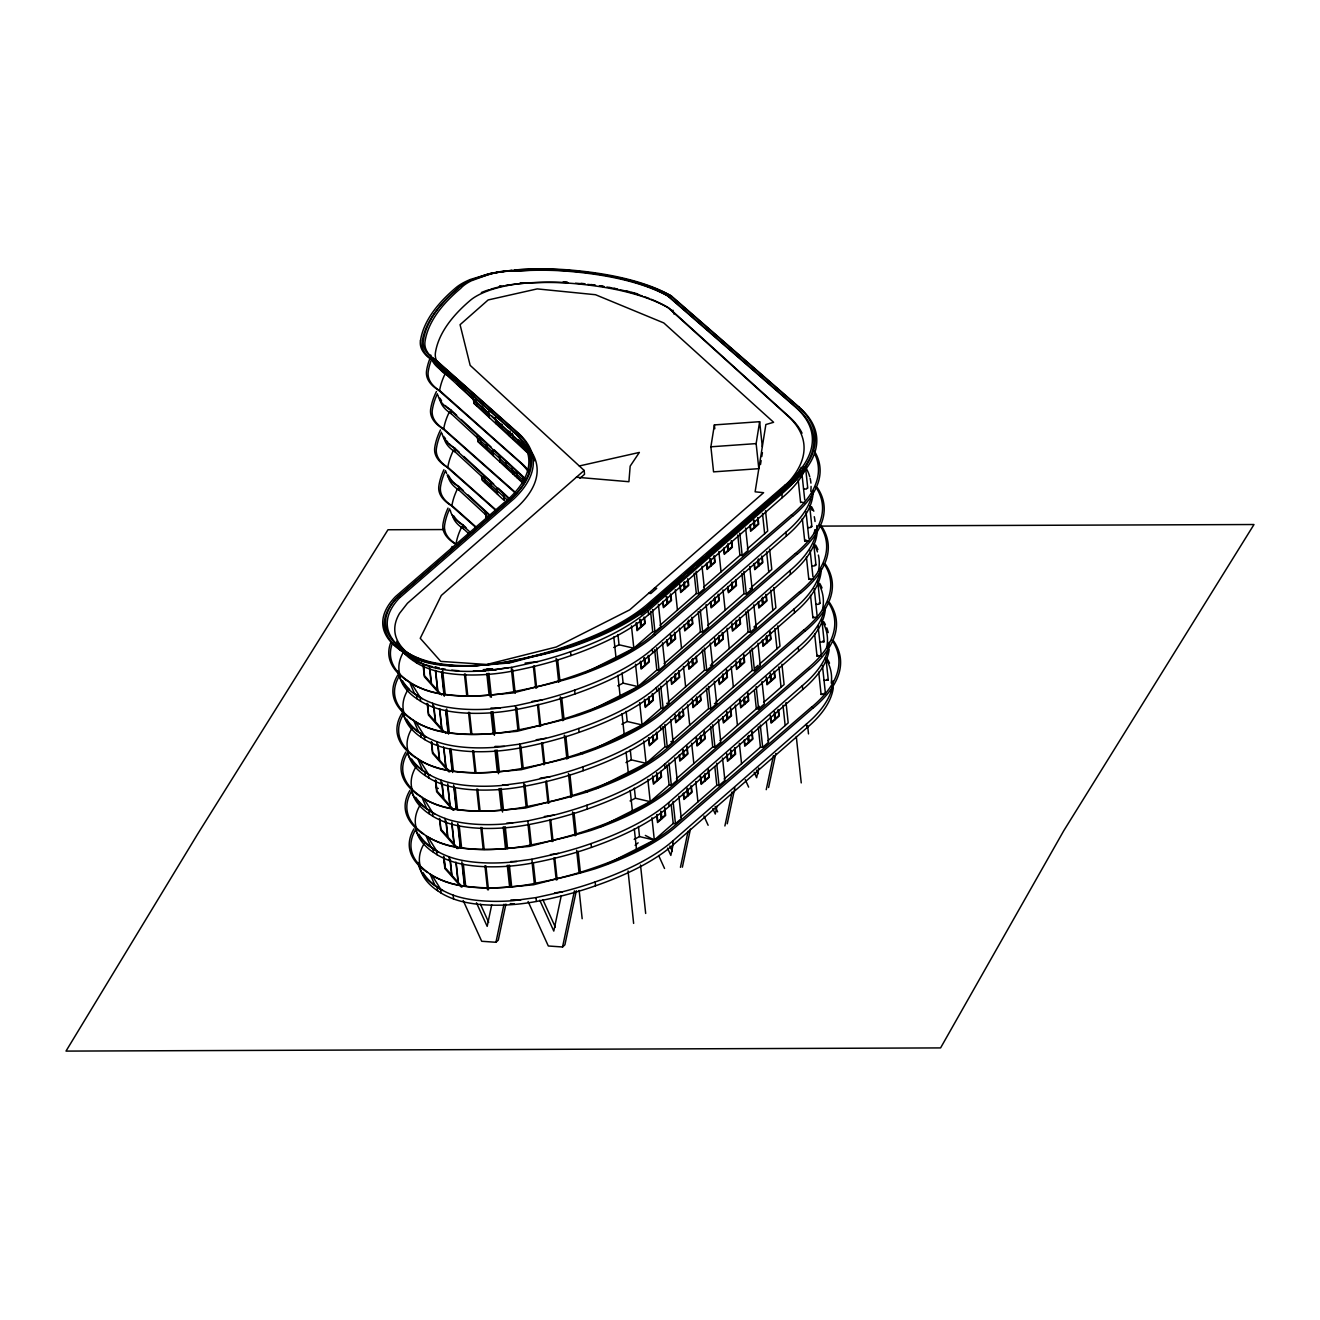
<?xml version="1.0" encoding="UTF-8"?>
<svg xmlns="http://www.w3.org/2000/svg" width="1320" height="1320" viewBox="0 0 1320 1320"><rect width="100%" height="100%" fill="white"/><g stroke="black" fill="none" stroke-linecap="round" stroke-linejoin="round"><path stroke-width="1.5" d="M759.643 421.69L756.145 443.603L758.818 468.666L713.559 471.867L710.886 446.803L714.384 424.908L759.643 421.69L762.316 446.77M760.501 464.541L761.129 460.548M761.772 456.571L762.415 452.595M491.716 904.827L487.179 926.359L476.454 902.764M463.171 900.504L481.701 941.275L495.94 942.282L503.992 904.233M505.906 904.084L498.284 940.137L495.94 942.282M561.231 895.834L553.789 931.062L539.764 900.207M528.099 901.51L548.312 945.995L562.551 946.984L574.414 890.901M576.328 890.752L564.894 944.839L562.551 946.984M673.315 843.661L670.84 855.409L667.54 848.149M680.443 867.339L688.083 831.286M682.374 867.191L690.426 829.125M716.941 806.207L715.291 814.044L712.816 808.599M724.894 825.973L732.105 791.917M727.237 823.812L734.861 787.76M758.703 767.959L756.624 777.744L754.165 772.299M766.243 789.673L773.438 755.617M768.587 787.512L775.797 753.472M800.745 502.178L804.54 502.606M813.169 578.919L808.813 579.332L806.421 556.99M817.261 617.281L812.905 617.711L810.513 595.353M584.149 470.448L441.309 595.452L420.238 638.303L440.748 661.386L486.799 664.471L556.297 646.998L629.722 609.84L763.587 492.69L755.122 491.815L765.864 424.529L773.619 422.301L663.795 322.938L595.518 294.723L537.207 288.899L488.153 299.953L460.069 324.703L470.167 365.359L584.149 470.448L584.545 474.292L579.909 478.351M643.615 609.956L682.028 576.345M686.631 572.303L703.527 557.518M706.612 554.829L777.265 492.987A265.749 96.541 -6.1 0 0 787.809 415.965L667.837 307.428A216.133 78.507 -6.1 0 0 651.172 299.277M677.226 582.813L680.295 580.123M687.984 573.391L691.053 570.718M697.191 565.339L701.811 561.297M706.414 557.271L712.553 551.892M717.172 547.849L723.31 542.487M726.38 539.797L732.534 534.418M737.137 530.376L743.292 524.997M746.361 522.308L754.034 515.592M757.119 512.903L780.153 492.739A265.749 96.541 -6.1 0 0 798.567 472.709M683.711 577.417L645.298 611.011A233.409 84.793 -6.1 0 1 640.794 614.773M688.314 573.375L692.934 569.349M697.537 565.307L778.965 494.059A265.749 96.541 -6.1 0 0 801.223 467.313M473.253 671.154A80.075 29.089 -6.1 0 0 488.515 670.461L511.401 667.392L537.949 661.551A182.127 66.148 -6.1 0 0 570.52 651.733A233.409 84.793 -6.1 0 0 648.186 610.764L781.836 493.812A265.749 96.541 -6.1 0 0 804.111 467.065M398.838 646.206A187.44 68.096 -6.1 0 0 410.767 658.993L416.493 662.855A124.476 45.21 -6.1 0 0 428.951 668.745A80.075 29.089 -6.1 0 0 511.813 671.236A182.127 66.148 -6.1 0 0 570.933 655.578A233.409 84.793 -6.1 0 0 648.598 614.608L782.248 497.64A265.749 96.541 -6.1 0 0 806.652 465.877M658.399 604.411L660.792 626.753L654.951 631.851L652.723 631.686L633.831 648.202L585.717 672.557M660 625.301L696.333 593.521L698.56 593.687L704.402 588.588L702.009 566.247M703.61 587.136L739.942 555.357L742.186 555.522L748.011 550.423L745.618 528.082M747.219 548.971L767.695 531.069L765.517 510.757M405.52 679.668L409.695 682.374L414.447 693.528L420.189 697.389A124.476 45.21 -6.1 0 0 432.646 703.279A80.075 29.089 -6.1 0 0 492.608 708.84L515.493 705.771L542.041 699.913A182.127 66.148 -6.1 0 0 574.629 690.112A233.409 84.793 -6.1 0 0 652.294 649.143L785.944 532.174A265.749 96.541 -6.1 0 0 810.892 498.729M399.861 676.813A187.44 68.096 -6.1 0 0 414.859 697.372L420.601 701.217A124.476 45.21 -6.1 0 0 433.042 707.107A80.075 29.089 -6.1 0 0 515.905 709.599A182.127 66.148 -6.1 0 0 575.025 693.94A233.409 84.793 -6.1 0 0 652.69 652.971L786.357 536.019A265.749 96.541 -6.1 0 0 813.136 491.023M662.491 642.774L664.884 665.115L659.059 670.23L656.815 670.048L637.923 686.582L589.826 710.919M664.108 663.679L700.425 631.884L702.669 632.065L708.493 626.951L706.117 604.61M707.718 625.498L744.034 593.719L746.279 593.901L752.103 588.786L749.727 566.445M751.327 587.334L771.787 569.432L769.626 549.12M406.626 719.103A187.44 68.096 -6.1 0 0 418.555 731.89L424.297 735.751A124.476 45.21 -6.1 0 0 436.738 741.642A80.075 29.089 -6.1 0 0 496.716 747.202L519.601 744.134L546.15 738.276A182.127 66.148 -6.1 0 0 578.721 728.475A233.409 84.793 -6.1 0 0 656.386 687.505L790.036 570.537A265.749 96.541 -6.1 0 0 816.832 525.541M403.969 715.192A187.44 68.096 -6.1 0 0 418.968 735.735L424.693 739.596A124.476 45.21 -6.1 0 0 437.151 745.486A80.075 29.089 -6.1 0 0 520.014 747.962A182.127 66.148 -6.1 0 0 579.134 732.319A233.409 84.793 -6.1 0 0 656.799 691.333L790.449 574.381A265.749 96.541 -6.1 0 0 817.212 531.019M666.6 681.136L668.992 703.494L663.152 708.592L660.924 708.411L642.031 724.944L593.917 749.298M668.201 702.042L704.534 670.246L706.761 670.428L712.602 665.329L710.209 642.972M711.81 663.878L748.143 632.082L750.387 632.263L756.212 627.165L753.819 604.808M411.642 758.967A187.44 68.096 -6.1 0 0 422.647 770.269L428.389 774.13A124.476 45.21 -6.1 0 0 440.847 780.005A80.075 29.089 -6.1 0 0 500.808 785.565L523.693 782.496L550.259 776.638A182.127 66.148 -6.1 0 0 582.83 766.837A233.409 84.793 -6.1 0 0 660.495 725.868L794.145 608.916A265.749 96.541 -6.1 0 0 820.594 568.837M408.061 753.555A187.44 68.096 -6.1 0 0 423.06 774.097L428.802 777.958A124.476 45.21 -6.1 0 0 441.243 783.849A80.075 29.089 -6.1 0 0 524.106 786.34A182.127 66.148 -6.1 0 0 583.226 770.682A233.409 84.793 -6.1 0 0 660.891 729.712L794.558 612.744A265.749 96.541 -6.1 0 0 821.304 569.382M670.692 719.515L673.084 741.856L667.26 746.955L665.016 746.773L646.123 763.307L596.211 788.568M672.309 740.404L708.625 708.609L710.869 708.79L716.694 703.692L714.318 681.351M715.918 702.24L752.235 670.444L754.479 670.626L760.303 665.528L757.928 643.187M755.155 667.904L758.076 665.346M759.528 664.076L779.988 646.173L777.827 625.845M415.75 797.329A187.44 68.096 -6.1 0 0 426.756 808.632L432.498 812.493A124.476 45.21 -6.1 0 0 444.939 818.384A80.075 29.089 -6.1 0 0 504.916 823.944L527.802 820.858L554.351 815.017A182.127 66.148 -6.1 0 0 586.921 805.216A233.409 84.793 -6.1 0 0 664.587 764.247L798.237 647.279A265.749 96.541 -6.1 0 0 824.686 607.2M412.17 791.917A187.44 68.096 -6.1 0 0 427.168 812.476L432.91 816.321A124.476 45.21 -6.1 0 0 445.352 822.212A80.075 29.089 -6.1 0 0 528.214 824.703A182.127 66.148 -6.1 0 0 587.334 809.044A233.409 84.793 -6.1 0 0 664.999 768.075L798.649 651.123A265.749 96.541 -6.1 0 0 825.412 607.761M674.801 757.878L677.193 780.219L671.352 785.334L669.124 785.153L650.232 801.685L600.303 826.947M676.401 778.767L712.734 746.988L714.962 747.169L720.803 742.054L718.41 719.713M720.01 740.602L759.264 706.266M763.62 702.438L784.096 684.535L781.918 664.224M754.38 690.541L756.343 708.823L758.587 708.988L764.412 703.89L762.019 681.549M418.918 834.207A187.44 68.096 -6.1 0 0 430.848 846.995L436.59 850.855A124.476 45.21 -6.1 0 0 449.047 856.746A80.075 29.089 -6.1 0 0 509.008 862.307L531.894 859.237L558.459 853.38A182.127 66.148 -6.1 0 0 591.03 843.579A233.409 84.793 -6.1 0 0 668.695 802.609L802.345 685.641A265.749 96.541 -6.1 0 0 829.092 642.279M416.262 830.296A187.44 68.096 -6.1 0 0 431.26 850.839L437.002 854.7A124.476 45.21 -6.1 0 0 449.443 860.591A80.075 29.089 -6.1 0 0 532.307 863.066A182.127 66.148 -6.1 0 0 591.426 847.407A233.409 84.793 -6.1 0 0 669.091 806.438L802.758 689.486A265.749 96.541 -6.1 0 0 829.207 649.407M606.226 864.402L654.324 840.048L673.216 823.515L675.461 823.696L681.285 818.598L678.892 796.24M680.51 817.146L716.826 785.351L719.07 785.532L724.894 780.433L722.518 758.076M724.119 778.981L760.435 747.186L762.679 747.367L768.52 742.269L766.342 721.941M767.728 740.817L788.188 722.898L786.027 702.587M423.027 872.57A187.44 68.096 -6.1 0 0 434.957 885.374L440.698 889.218A124.476 45.21 -6.1 0 0 453.139 895.108A80.075 29.089 -6.1 0 0 513.117 900.669L536.003 897.6L562.551 891.743A182.127 66.148 -6.1 0 0 595.122 881.941A233.409 84.793 -6.1 0 0 672.787 840.972L806.438 724.02A265.749 96.541 -6.1 0 0 833.201 680.658M420.37 868.659A187.44 68.096 -6.1 0 0 435.369 889.201L441.111 893.062A124.476 45.21 -6.1 0 0 453.552 898.953A80.075 29.089 -6.1 0 0 536.415 901.445A182.127 66.148 -6.1 0 0 595.534 885.786A233.409 84.793 -6.1 0 0 673.2 844.816L806.85 727.848A265.749 96.541 -6.1 0 0 833.299 687.769M398.359 596.376L512.226 497.755A240.999 87.549 -6.1 0 0 516.202 431.673L435.353 359.914A109.758 39.864 -6.1 0 1 423.324 340.51M397.155 597.696L511.038 499.076A240.999 87.549 -6.1 0 0 515.014 433.01L434.148 361.234A109.758 39.864 -6.1 0 1 422.12 341.83A353.479 128.403 -6.1 0 1 457.76 288.651A53.922 18.925 -6.3 0 1 468.452 281.045L485.644 274.758A56.678 19.883 -6.3 0 1 501.237 271.491L519.354 270.814A143.253 52.041 -6.1 0 1 570.339 270.996A227.469 82.632 -6.1 0 1 672.128 296.522M400.042 597.448L513.926 498.828A240.999 87.549 -6.1 0 0 517.885 432.745L437.035 360.987A109.758 39.864 -6.1 0 1 425.007 341.583A353.479 128.403 -6.1 0 1 460.647 288.403A53.922 18.925 -6.3 0 1 471.339 280.797L488.515 274.51A56.678 19.883 -6.3 0 1 504.108 271.243M785.07 485.017L647.328 604.329A235.752 85.635 -6.1 0 1 566.775 646.09A188.71 68.557 -6.1 0 1 523.875 658.251L505.263 662.079A85.008 30.872 -6.1 0 1 481.387 665.197A73.837 25.674 -5.3 0 1 424.842 662.046L420.272 660.594A129.046 46.877 -6.1 0 1 407.154 654.588L399.399 649.588M650.199 604.065L787.941 484.77M653.449 634.392L791.191 515.097M655.099 635.201L792.841 515.905M795.284 553.476L657.541 672.771A235.752 85.635 -6.1 0 1 577.005 714.533M796.95 554.268L659.208 673.563A235.752 85.635 -6.1 0 1 578.655 715.341A206.365 61.165 -8.3 0 1 539.748 725.472L517.143 731.313L491.601 733.656A73.804 24.502 -4.5 0 1 435.022 730.191L430.468 728.772A129.046 46.877 -6.1 0 1 417.351 722.766L411.279 718.822M799.392 591.838L661.65 711.134A235.752 85.635 -6.1 0 1 581.097 752.911M801.042 592.63L663.3 711.926A235.752 85.635 -6.1 0 1 582.763 753.703M803.484 630.201L665.742 749.496A235.752 85.635 -6.1 0 1 585.206 791.274M805.15 631.01L667.409 750.304A235.752 85.635 -6.1 0 1 586.856 792.066M809.242 669.372L671.5 788.667A235.752 85.635 -6.1 0 1 590.964 830.445A206.365 61.165 -8.3 0 1 552.057 840.576L529.452 846.417L503.91 848.743A73.804 24.502 -4.5 0 1 447.332 845.295L442.761 843.876A129.046 46.877 -6.1 0 1 429.643 837.87L421.921 833.135A188.083 68.326 -6.1 0 1 409.909 790.399M811.684 706.942L673.942 826.237A235.752 85.635 -6.1 0 1 593.406 867.999A188.71 68.557 -6.1 0 1 550.506 880.159L531.894 883.987A85.008 30.872 -6.1 0 1 508.002 887.122A73.804 24.502 -4.5 0 1 451.423 883.657L446.869 882.239A129.046 46.877 -6.1 0 1 433.752 876.232L426.03 871.497A188.083 68.326 -6.1 0 1 414.018 828.762M813.351 707.735L675.609 827.029A235.752 85.635 -6.1 0 1 595.056 868.807A206.365 61.165 -8.3 0 1 556.165 878.939L533.544 884.779L508.002 887.122A85.437 31.036 -6.1 0 1 450.516 883.146L445.203 881.447A129.046 46.877 -6.1 0 1 432.085 875.441L440.698 889.218L441.111 893.062M635.135 845.311L638.137 842.837M821.221 655.875L817.014 656.073L814.621 633.732M825.33 694.237L821.106 694.435L818.713 672.094M613.668 647.476L619.03 644.77L633.831 648.202L631.438 625.861M617.777 685.839L623.122 683.133L637.923 686.582L635.53 664.24M621.868 724.218L627.231 721.495L642.031 724.944L639.639 702.603M625.977 762.581L631.323 759.874L646.123 763.307L643.731 740.965M630.069 800.943L635.432 798.237L650.232 801.685L647.839 779.328M634.178 839.322L639.523 836.599L654.324 840.048L651.948 817.707M808.648 540.969L804.705 540.969L802.312 518.628M809.622 578.506L808.813 579.332M813.731 616.885L812.905 617.711M817.822 655.248L817.014 656.073M821.931 693.611L821.106 694.435M806.025 539.995L804.705 540.969M506.946 663.152L529.534 657.112A206.844 68.26 -7.2 0 0 568.507 647.179A235.752 85.635 -6.1 0 0 649.077 605.402L786.753 486.09A266.096 96.657 -6.1 0 0 796.339 407.566M579.282 465.977L639.358 452.43L630.168 466.141L628.914 481.717L576.394 477.23M439.725 365.656A108.587 39.435 -6.1 0 1 435.468 352.407A354.948 128.931 -6.1 0 1 470.382 300.284A58.756 21.351 -6.1 0 1 504.058 286.242L509.603 285.137A58.756 21.351 -6.1 0 1 526.795 283.024L531.003 282.76A133.749 48.576 -6.1 0 1 567.831 282.661M508.513 667.639L493.334 669.949L483.417 669.685L485.628 670.708A80.075 29.089 -6.1 0 1 425.651 665.164A124.476 45.21 -6.1 0 1 413.209 659.274L405.471 653.515A129.046 46.877 -6.1 0 0 418.588 659.521L423.901 661.221A85.437 31.036 -6.1 0 0 481.387 665.181L497.013 664.042M532.076 701.415L542.041 699.913M536.184 739.778L546.15 738.276M540.276 778.14L550.259 776.638M544.385 816.519L554.351 815.017M550.473 854.584L558.459 853.38M554.582 892.947L562.551 891.743M525.08 663.102L537.949 661.551M511.648 270.253L493.96 273.009L473.335 279.197A59.152 21.483 -6.1 0 0 458.964 287.331A353.479 128.403 -6.1 0 0 423.357 340.51M494.126 664.29L509.834 662.887L532.422 656.865A206.844 68.26 -7.2 0 0 571.379 646.932A235.752 85.635 -6.1 0 0 651.964 605.154L789.64 485.842A266.096 96.657 -6.1 0 0 799.227 407.302M710.886 446.803L756.145 443.603M505.593 285.417L509.603 285.137M483.417 669.685L483.945 669.653A80.075 29.089 -6.1 0 0 491.651 668.893M488.515 670.461L486.816 669.388A80.075 29.089 -6.1 0 0 492.608 668.844M490.957 708.031L500.313 708.081M495.049 746.41L504.405 746.443M438.289 788.403L436.672 788.452L435.814 780.318M821.188 526.102L1254 524.518L1063.755 830.742L940.582 1047.915L66 1051.099L197.752 833.893L387.981 529.749L444.477 529.551M502.573 784.806L508.513 784.806M506.682 823.168L512.606 823.185M510.774 861.547L516.714 861.547M510.922 899.91L520.806 899.91M527.059 282.76L531.003 282.76M520.212 282.991L528.115 283.024A133.749 48.576 -6.1 0 1 572.682 283.453A216.133 78.507 -6.1 0 1 669.52 308.5L789.492 417.037A265.749 96.541 -6.1 0 1 802.048 433.191M506.154 270.814L516.466 271.062A143.253 52.041 -6.1 0 1 567.468 271.243A227.469 82.632 -6.1 0 1 669.256 296.769M486.288 669.421L496.204 669.702M510.262 903.606L514.371 903.87M749.875 588.621L752.103 588.786M654.439 588.208L656.683 588.39L650.859 593.488L648.615 593.307M756.212 627.165L753.967 626.983L775.896 607.794L773.718 587.482M710.358 665.148L712.602 665.329M714.466 703.51L716.694 703.692M666.748 703.312L668.992 703.494M670.857 741.675L673.084 741.856M499.57 285.846L504.058 286.242M822.805 641.058L824.175 641.784L819.819 642.196M826.914 679.42L828.267 680.146L823.911 680.361M824.109 693.297L825.313 693.627M811.008 526.02C813.483 527.076 808.632 528.297 807.659 527.29M815.1 564.382C817.575 565.438 812.74 566.659 811.767 565.653M819.208 602.745C821.733 603.834 816.535 605.187 815.71 603.834M816.404 616.621L817.261 617.067L814.226 588.637M820.512 654.984L821.353 655.446L818.07 625.944M645.348 835.428L654.324 840.048M807.312 487.757L806.454 489.077L803.566 488.911M402.286 649.341L410.041 654.34A129.046 46.877 -6.1 0 0 423.159 660.346L427.73 661.798A73.837 25.674 -5.3 0 0 484.258 664.933A85.008 30.872 -6.1 0 0 508.151 661.832L526.762 658.004A188.71 68.557 -6.1 0 0 569.695 645.86A235.752 85.635 -6.1 0 0 650.281 604.082M407.187 680.46L413.242 684.404A129.046 46.877 -6.1 0 0 426.36 690.409L430.93 691.812A73.804 24.502 -4.5 0 0 487.509 695.26L513.051 692.951L535.656 687.11A206.365 61.165 -8.3 0 0 574.596 676.979A235.752 85.635 -6.1 0 0 655.165 635.201M409.629 718.03L413.803 720.736L418.555 731.89M416.493 662.855L416.097 659.027L408.672 654.093A187.44 68.096 -6.1 0 1 396.742 641.289M416.097 659.027L408.358 653.268A129.046 46.877 -6.1 0 0 421.476 659.274L426.789 660.973A85.437 31.036 -6.1 0 0 484.275 664.933M406.461 652.047L410.355 655.165A187.44 68.096 -6.1 0 1 399.613 613.272L407.451 603.256L517.935 506.55A240.62 87.4 -6.1 0 0 527.538 446.556M403.573 652.294L407.467 655.413A187.44 68.096 -6.1 0 1 395.538 642.609M672.029 296.554L799.326 407.286M670.345 295.482L797.643 406.213A266.096 96.657 -6.1 0 1 788.122 484.786M669.141 296.802L796.455 407.534M667.458 295.729L794.755 406.461A266.096 96.657 -6.1 0 1 785.235 485.034M438.587 390.241L519.535 461.983A240.999 87.549 -6.1 0 1 528.445 471.949M444.345 429.412L516.136 493.036M442.695 428.604L516.005 493.581M495.792 509.734L448.437 467.775A109.758 39.864 -6.1 0 1 436.425 448.371A353.479 128.403 -6.1 0 1 441.474 432.151M495.66 510.295L446.787 466.983A109.758 39.864 -6.1 0 1 434.758 447.579A353.479 128.403 -6.1 0 1 440.534 429.874M476.982 527.802L452.545 506.137A109.758 39.864 -6.1 0 1 440.517 486.733A353.479 128.403 -6.1 0 1 445.582 470.531M475.332 527.01L450.895 505.345A109.758 39.864 -6.1 0 1 438.867 485.941A353.479 128.403 -6.1 0 1 443.916 469.722M465.877 389.664L444.939 370.359A108.587 39.435 -6.1 0 1 441.111 367.57M452.71 379.962L443.734 371.679A108.587 39.435 -6.1 0 1 435.616 364.353M457.198 384.103L487.096 411.675M491.584 415.816L519.997 442.018A240.62 87.4 -6.1 0 1 531.234 456.901M531.696 455.351A240.62 87.4 -6.1 0 0 523.297 445.599L442.052 370.606A108.587 39.435 -6.1 0 1 432.053 360.079M508.216 433.95L502.425 428.62L501.996 424.578M525.162 449.576L519.387 444.246L518.941 440.22M472.791 397.782L474.276 403.722L529.65 454.789M445.269 405.537A108.587 39.435 -6.1 0 0 450.714 409.81L456.704 415.322M461.191 419.463L491.089 447.034M494.092 449.79L523.99 477.378M525.327 479.325L449.064 409.002A108.587 39.435 -6.1 0 1 437.992 395.142M439.824 398.079A108.587 39.435 -6.1 0 0 451.127 413.638L524.403 481.206M476.899 436.161L478.368 442.101L522.687 482.955M449.361 443.899A108.587 39.435 -6.1 0 0 454.822 448.173L459.31 452.314M463.798 456.439L493.696 484.028M498.184 488.153L508.662 497.805M509.998 499.768L453.156 447.364A108.587 39.435 -6.1 0 1 442.084 433.521M443.916 436.441A108.587 39.435 -6.1 0 0 455.235 452.001L507.573 500.263M481.486 476.504L482.476 480.463L504.108 500.412L503.448 494.29M448.915 476.008A108.587 39.435 -6.1 0 0 458.914 486.535L463.403 490.677M467.89 494.818L490.33 515.493M490.165 516.07L457.264 485.743A108.587 39.435 -6.1 0 1 447.249 475.216M448.024 474.82A108.587 39.435 -6.1 0 0 459.327 490.38L487.74 516.582M453.849 515.988A108.587 39.435 -6.1 0 0 463.023 524.898L466.01 527.67M470.332 532.372L461.356 524.106A108.587 39.435 -6.1 0 1 450.285 510.246M452.347 514.882A108.587 39.435 -6.1 0 0 463.435 528.742L469.409 534.254M441.721 695.046L437.811 690.64L435.666 670.676M439.379 693.594L424.347 676.682L423.258 666.517M445.813 733.409L441.903 729.019L439.774 709.038M443.487 731.957L428.439 715.044L427.185 703.312M449.922 771.771L446.011 767.382L443.866 747.417M448.948 771.87L432.547 753.406L431.293 741.675M454.014 810.134L450.103 805.744L447.76 783.783M453.057 810.232L436.639 791.785L435.385 780.054M458.122 848.512L454.212 844.107L451.853 822.145M457.149 848.611L440.748 830.148L439.494 818.416M462.214 886.875L458.304 882.486L456.175 862.505M461.257 886.974L444.84 868.51L443.536 856.333M426.096 835.84L430.848 846.995M430.204 874.203L434.957 885.374M756.509 770.137L758.159 773.767M745.272 779.691L748.638 787.116M715.159 806.438L717.635 811.882M703.923 815.991L708.13 825.264M669.884 846.005L672.358 851.433M658.63 855.508L664.537 868.477M542.933 899.861L555.308 927.085M480.447 904.233L488.697 922.383M672.903 310.183L673.926 314.045M422.647 770.269L417.895 759.115L413.721 756.393A188.083 68.326 -6.1 0 1 401.709 713.658M426.756 808.632L422.004 797.478L417.829 794.772A188.083 68.326 -6.1 0 1 405.817 752.037M485.1 512.886L486.568 518.826L485.925 512.737M805.596 467.791L807.757 488.103M809.688 506.154L811.866 526.465M813.796 544.516L815.958 564.828M817.674 580.849L820.066 603.207M821.783 619.229L824.159 641.569M825.874 657.591L828.267 679.932M801.916 473.534L804.738 499.933M806.025 511.896L808.846 538.312M810.117 550.275L812.938 576.675M822.426 665.379L825.462 693.808M798.22 480.265L800.613 502.606M807.625 725.703L808.5 733.904M781.836 493.812L782.248 497.64M785.944 532.174L786.357 536.019M790.036 570.537L790.449 574.381M794.145 608.916L794.558 612.744M798.237 647.279L798.649 651.123M802.345 685.641L802.758 689.486M806.438 724.02L806.85 727.848M796.29 736.51L801.24 782.909M762.498 513.397L764.659 533.709M766.59 551.777L768.768 572.088M770.698 590.139L772.86 610.451M774.79 628.501L776.968 648.813M778.899 666.88L781.06 687.192M782.991 705.243L785.169 725.554M758.092 518.298L758.736 524.205L750.618 531.3L749.991 525.393M762.201 556.66L762.828 562.584L754.726 569.679L754.099 563.755M766.293 595.023L766.936 600.946L758.818 608.041L758.191 602.118M770.187 631.422L771.029 639.309L762.927 646.404L762.3 640.481M774.493 671.764L775.137 677.688L767.019 684.783L766.178 676.88M778.602 710.127L779.229 716.051L771.127 723.145L770.286 715.242M757.647 517.605L758.29 523.743L754.941 526.68L754.281 520.542M761.739 555.984L762.399 562.122L759.049 565.059L758.389 558.921M765.847 594.346L766.491 600.485L763.141 603.421L762.481 597.284M769.939 632.709L770.599 638.847L767.25 641.784L766.59 635.646M774.048 671.088L774.691 677.226L771.342 680.163L770.682 674.009M778.14 709.451L778.8 715.588L775.451 718.525L774.79 712.387M753.835 519.865L754.677 527.753M758.142 560.208L758.769 566.131M762.25 598.57L762.877 604.494M766.342 636.949L766.969 642.856M770.236 673.332L771.078 681.236M774.328 711.711L775.186 719.598M753.522 520.245L754.281 527.34L750.865 530.327L750.304 525.014M757.812 560.389L758.389 565.702L754.974 568.689L754.396 563.376M761.92 598.752L762.481 604.065L759.066 607.068L758.505 601.738M766.012 637.114L766.59 642.444L763.174 645.43L762.597 640.101M770.121 675.493L770.682 680.807L767.266 683.793L766.706 678.48M774.213 713.856L774.79 719.169L771.375 722.155L770.797 716.842M739.794 533.181L742.186 555.522M743.886 571.543L746.279 593.901M747.994 609.922L750.387 632.263M752.087 648.285L754.479 670.626M756.195 686.647L758.587 708.988M760.287 725.027L762.679 747.367M737.764 535.029L739.942 555.357M741.873 573.408L744.034 593.719M745.965 611.77L748.143 632.082M750.073 650.133L752.235 670.444M758.274 726.874L760.435 747.186M731.742 541.348L732.369 547.272L724.267 554.367L723.64 548.443M735.851 579.727L736.477 585.635L728.376 592.73L727.732 586.822M739.942 618.09L740.569 624.013L732.468 631.108L731.841 625.185M743.837 654.489L744.678 662.376L736.577 669.471L735.933 663.547M747.928 692.851L748.77 700.738L740.668 707.833L739.827 699.946M752.037 731.214L752.879 739.117L744.777 746.212L744.134 740.289M731.28 540.672L731.94 546.81L728.59 549.747L727.93 543.609M735.603 581.081L736.048 585.189L732.683 588.11L732.039 581.971M739.481 617.413L740.14 623.552L736.791 626.488L736.131 620.351M743.589 655.776L744.249 661.914L740.883 664.851L740.239 658.713M747.681 694.138L748.341 700.277L744.991 703.213L744.332 697.076M751.789 732.517L752.449 738.655L749.083 741.592L748.44 735.454M727.683 544.896L728.327 550.819M731.791 583.275L732.418 589.182M735.884 621.637L736.527 627.561M739.992 660L740.619 665.923M744.084 698.379L744.727 704.286M748.192 736.741L748.819 742.665M727.353 545.077L727.93 550.407L724.515 553.393L723.938 548.064M731.462 583.457L732.022 588.769L728.607 591.756L728.046 586.443M735.553 621.819L736.131 627.132L732.715 630.118L731.957 623.023M739.662 660.182L740.223 665.511L736.808 668.497L736.065 661.403M743.754 698.544L744.332 703.873L740.916 706.86L740.157 699.765M747.862 736.923L748.423 742.236L745.008 745.222L744.447 739.909M714.384 424.908L714.796 428.752M718.872 551.562L721.05 571.873M722.981 589.941L725.159 610.253M727.072 628.303L729.25 648.615M731.181 666.666L733.359 686.977M735.273 705.045L737.451 725.356M739.381 743.408L741.559 763.719M714.483 556.462L715.11 562.369L707.009 569.464L706.381 563.558M718.591 594.825L719.218 600.748L711.117 607.843L710.473 601.92M722.683 633.188L723.31 639.111L715.209 646.206L714.582 640.283M726.577 669.587L727.419 677.473L719.317 684.568L718.674 678.645M730.669 707.949L731.511 715.852L723.409 722.947L722.783 717.024M734.992 748.291L735.619 754.215L727.518 761.31L726.677 753.406M714.037 555.769L714.681 561.908L711.332 564.844L710.671 558.707M718.13 594.148L718.789 600.286L715.44 603.223L714.78 597.086M722.238 632.511L722.881 638.649L719.532 641.586L718.872 635.448M726.33 670.873L726.99 677.011L723.64 679.948L722.981 673.81M730.438 709.253L731.082 715.39L727.732 718.327L727.072 712.173M734.53 747.615L735.19 753.753L731.841 756.69L731.181 750.552M710.424 560.01L711.067 565.917M714.533 598.372L715.159 604.296M718.624 636.735L719.268 642.659M722.733 675.114L723.36 681.021M726.627 711.496L727.468 719.4M730.719 749.875L731.56 757.762M709.912 558.409L710.671 565.505L707.256 568.491L706.695 563.178M714.202 598.554L714.763 603.867L711.364 606.854L710.787 601.54M718.311 636.916L718.872 642.23L715.457 645.232L714.697 638.137M722.403 675.279L722.964 680.608L719.565 683.595L718.987 678.265M726.511 713.658L727.072 718.971L723.657 721.957L723.096 716.644M730.603 752.02L731.164 757.333L727.765 760.32L727.188 755.007M696.184 571.345L698.56 593.687M700.277 609.708L702.669 632.065M704.385 648.087L706.761 670.428M708.477 686.449L710.869 708.79M712.586 724.812L714.962 747.169M716.678 763.191L719.07 785.532M694.155 573.193L696.333 593.521M698.263 611.572L700.425 631.884M702.356 649.935L704.534 670.246M706.464 688.297L708.625 708.609M710.556 726.677L712.734 746.988M714.879 767.068L716.826 785.351M688.132 579.513L688.76 585.437L680.658 592.531L679.816 584.644M692.224 617.892L692.868 623.799L684.75 630.894L684.123 624.987M696.333 656.255L696.96 662.178L688.858 669.273L688.231 663.349M700.425 694.617L701.068 700.54L692.951 707.635L692.323 701.712M704.319 731.016L705.16 738.903L697.059 745.998L696.217 738.111M708.428 769.379L709.269 777.282L701.151 784.377L700.309 776.473M687.67 578.837L688.331 584.974L684.981 587.911L684.321 581.773M691.779 617.199L692.439 623.354L689.073 626.274L688.429 620.136M696.102 657.624L696.531 661.716L693.182 664.653L692.521 658.515M700.194 695.986L700.639 700.078L697.273 703.015L696.63 696.878M704.071 732.303L704.731 738.441L701.382 741.378L700.722 735.24M708.18 770.682L708.84 776.82L705.474 779.757L704.831 773.619M684.073 583.06L684.717 588.984M688.182 621.439L688.809 627.346M692.274 659.802L692.917 665.726M696.382 698.164L697.01 704.088M700.474 736.543L701.118 742.451M704.583 774.906L705.21 780.829M683.743 583.242L684.321 588.571L680.905 591.558L680.328 586.229M687.852 621.621L688.413 626.934L684.997 629.92L684.437 624.607M691.944 659.983L692.521 665.296L689.106 668.283L688.347 661.188M696.053 698.346L696.613 703.676L693.198 706.662L692.439 699.567M700.144 736.708L700.722 742.038L697.307 745.024L696.547 737.929M704.253 775.087L704.814 780.4L701.398 783.387L700.639 776.292M675.262 589.726L677.44 610.038M679.371 628.106L681.533 648.417M683.463 666.468L685.641 686.779M687.571 704.831L689.733 725.142M691.663 743.209L693.841 763.521M695.772 781.572L697.933 801.884M670.873 594.627L671.5 600.534L663.399 607.629L662.772 601.722M674.965 632.989L675.609 638.913L667.507 646.008L666.864 640.084M679.074 671.352L679.701 677.275L671.599 684.37L670.972 678.447M683.166 709.731L683.809 715.638L675.708 722.733L675.064 716.809M687.06 746.113L687.902 754.017L679.8 761.112L679.173 755.188M691.366 786.456L692.01 792.38L683.909 799.474L683.265 793.551M670.411 593.934L671.071 600.072L667.722 603.009L667.062 596.871M674.52 632.313L675.18 638.451L671.814 641.388L671.17 635.25M678.612 670.676L679.272 676.813L675.922 679.75L675.262 673.612M682.72 709.038L683.38 715.176L680.014 718.113L679.371 711.975M686.812 747.417L687.472 753.555L684.123 756.492L683.463 750.337M690.921 785.779L691.581 791.917L688.215 794.855L687.571 788.716M666.814 598.174L667.458 604.082M670.923 636.537L671.55 642.461M675.015 674.899L675.659 680.823M679.123 713.279L679.75 719.185M683.017 749.661L683.859 757.564M687.11 788.04L687.951 795.927M666.303 596.574L667.062 603.669L663.646 606.655L663.069 601.342M670.395 634.937L671.154 642.031L667.738 645.018L667.178 639.705M674.685 675.081L675.262 680.394L671.847 683.397L671.269 678.067M678.793 713.443L679.355 718.773L675.939 721.76L675.18 714.664M682.885 751.822L683.463 757.135L680.047 760.122L679.47 754.809M686.994 790.185L687.555 795.498L684.139 798.484L683.578 793.171M652.575 609.51L654.951 631.851M656.667 647.872L659.059 670.23M660.775 686.251L663.152 708.592M664.867 724.614L667.26 746.955M668.976 762.976L671.352 785.334M673.068 801.356L675.461 823.696M650.545 611.358L652.723 631.686M654.654 649.737L656.815 670.048M658.746 688.099L660.924 708.411M662.855 726.462L665.016 746.773M666.946 764.841L669.124 785.153M671.269 805.233L673.216 823.515M648.186 610.764L648.598 614.608M652.294 649.143L652.69 652.971M656.386 687.505L656.799 691.333M660.495 725.868L660.891 729.712M664.587 764.247L664.999 768.075M668.695 802.609L669.091 806.438M672.787 840.972L673.2 844.816M644.523 617.678L645.15 623.601L637.048 630.696L636.207 622.809M648.615 656.057L649.259 661.963L641.14 669.058L640.299 661.171M652.723 694.419L653.351 700.342L645.249 707.438L644.408 699.534M656.815 732.781L657.459 738.705L649.341 745.8L648.499 737.913M660.924 771.16L661.551 777.067L653.449 784.162L652.608 776.275M664.802 807.543L665.659 815.446L657.541 822.541L656.7 814.638M644.061 617.001L644.721 623.139L641.371 626.076L640.712 619.938M648.169 655.363L648.813 661.518L645.463 664.438L644.803 658.301M652.261 693.742L652.921 699.88L649.572 702.817L648.912 696.679M656.37 732.105L657.013 738.243L653.664 741.18L653.004 735.042M660.677 772.513L661.122 776.606L657.772 779.542L657.112 773.404M664.57 808.846L665.214 814.984L661.864 817.921L661.204 811.784M640.249 619.261L641.091 627.148M644.358 657.624L645.199 665.511M648.664 697.966L649.291 703.89M652.773 736.329L653.4 742.252M656.65 772.728L657.492 780.615M660.759 811.09L661.601 818.994M639.952 619.641L640.712 626.736L637.296 629.722L636.537 622.628M644.044 658.004L644.803 665.098L641.388 668.085L640.827 662.772M648.334 698.148L648.912 703.461L645.496 706.447L644.737 699.352M652.443 736.51L653.004 741.84L649.588 744.827L648.829 737.731M656.535 774.873L657.112 780.202L653.697 783.189L652.938 776.094M660.643 813.252L661.204 818.565L657.789 821.552L657.03 814.457M617.941 634.606L619.03 644.77M622.05 672.969L623.122 683.133M626.142 711.348L627.231 721.495M630.25 749.71L631.323 759.874M634.342 788.073L635.432 798.237M638.451 826.452L639.523 836.599M640.513 865.029L645.678 913.457M613.784 636.933L615.962 657.261M617.892 675.312L620.053 695.623M621.984 713.674L624.162 733.986M626.092 752.037L628.254 772.348M630.184 790.416L632.362 810.727M634.293 828.779L636.454 849.09M628.039 870.936L633.633 923.406M570.52 651.733L570.933 655.578M574.629 690.112L575.025 693.94M578.721 728.475L579.134 732.319M582.83 766.837L583.226 770.682M586.921 805.216L587.334 809.044M591.03 843.579L591.426 847.407M595.122 881.941L595.534 885.786M557.617 659.389L559.977 681.367M561.726 697.752L564.069 719.746M565.834 736.131L568.178 758.109M569.927 774.493L572.269 796.471M574.035 812.856L576.378 834.851M578.127 851.235L580.47 873.213M556.149 658.399L558.723 682.374M560.257 696.779L562.815 720.736M564.349 735.141L566.923 759.099M568.458 773.504L571.015 797.478M572.55 811.882L575.124 835.84M576.659 850.245L579.001 872.207M579.15 890.472L582.169 918.72M525.294 447.101L525.74 451.176M522.885 441.755L523.297 445.599M523.05 478.582L523.479 482.608M518.529 439.824L518.958 443.85L513.166 438.52L512.737 434.494M522.621 478.203L523.066 482.229L517.275 476.883L516.846 472.857M512.209 433.191L512.853 439.312M516.302 471.553L516.962 477.675M509.998 431.178L510.642 437.266M514.305 471.57L514.75 475.629M534.303 665.94L536.646 687.918M538.395 704.319L540.755 726.28M542.504 742.682L544.632 762.646M546.595 781.044L548.955 803.022M550.704 819.423L553.047 841.385M554.796 857.785L557.155 879.747M508.332 431.459L508.778 435.534M512.44 469.821L512.869 473.913M533.362 666.188L535.722 688.149M537.471 704.55L539.814 726.511M541.563 742.912L543.922 764.89M545.671 781.291L548.014 803.253M549.764 819.654L552.123 841.615M553.872 858.016L556.215 879.978M511.88 468.286L512.308 472.329L506.517 466.983L506.088 462.957M501.567 424.198L501.996 428.224L496.204 422.879L495.776 418.852M505.675 462.561L506.105 466.587L500.313 461.257L499.884 457.231M503.976 495.594L504.405 499.62M495.247 417.549L495.907 423.67M499.356 455.928L499.999 462.033M488.713 411.526L489.357 417.648M492.805 449.889L493.465 456.01M497.129 490.297L497.558 494.373M488.367 412.022L488.796 416.048L483.005 410.701L482.576 406.675M492.476 450.384L492.904 454.41L487.113 449.081L486.684 445.055M496.567 488.746L496.996 492.772L491.205 487.443L490.776 483.417M512.639 669.339L515.196 693.297M516.731 707.702L519.09 729.679M520.839 746.081L523.182 768.042M524.931 784.443L527.29 806.404M529.254 824.802L531.382 844.784M533.346 863.181L535.491 883.146M511.401 667.392L511.813 671.236M515.493 705.771L515.905 709.599M519.601 744.134L520.014 747.962M523.693 782.496L524.106 786.34M527.802 820.858L528.214 824.703M531.894 859.237L532.307 863.066M536.003 897.6L536.415 901.445M511.467 669.636L513.827 691.597M515.576 707.998L517.918 729.96M519.882 748.357L522.027 768.339M523.99 786.736L526.119 806.702M528.082 825.099L530.227 845.064M532.191 863.461L534.319 883.443M482.163 406.296L482.592 410.322L476.8 404.976L476.371 400.95M486.255 444.659L486.684 448.685L480.909 443.355L480.463 439.329M490.363 483.021L490.792 487.047L485.001 481.717L484.572 477.691M475.843 399.647L476.487 405.768M479.935 438.026L480.595 444.147M484.044 476.388L484.688 482.51M473.847 399.663L474.276 403.722M477.939 438.026L478.368 442.101M482.047 476.404L482.476 480.463M488.862 673.266L491.419 697.224M492.954 711.629L495.313 733.606M497.062 750.007L499.406 771.969M501.154 788.37L503.514 810.332M505.263 826.732L507.606 848.694M509.355 865.095L511.714 887.073M487.757 673.497L490.264 696.96M491.865 711.86L494.373 735.339M495.957 750.238L498.465 773.702M500.065 788.601L502.573 812.064M504.157 826.963L506.467 848.48M508.266 865.342L510.559 886.842M486.799 673.481L489.142 695.442M490.891 711.843L493.251 733.804M495 750.206L497.343 772.183M499.092 788.584L501.452 810.546M503.201 826.947L505.543 848.909M507.292 865.309L509.652 887.271M450.714 409.81L451.127 413.638M454.822 448.173L455.235 452.001M458.914 486.535L459.327 490.38M463.023 524.898L463.435 528.742M465.432 674.025L467.791 695.986M469.54 712.387L471.883 734.365M473.632 750.766L475.992 772.728M477.741 789.129L480.084 811.09M481.833 827.491L484.192 849.47M485.941 865.87L488.499 889.828M464.425 673.959L466.785 695.92M468.534 712.321L470.877 734.299M472.626 750.701L474.986 772.662M476.734 789.063L479.077 811.024M480.827 827.426L483.186 849.387M484.935 865.788L487.492 889.762M442.645 670.51L445.219 694.485M446.754 708.889L449.311 732.847M451.06 749.248L453.42 771.21M455.169 787.611L457.512 809.572M459.261 825.99L461.62 847.951M463.369 864.352L465.712 886.314M441.87 671.764L444.428 695.755M445.962 710.143L448.536 734.118M450.07 748.506L452.628 772.481M454.162 786.868L456.522 808.863M458.271 825.247L460.614 847.226M462.363 863.61L464.722 885.588M441.54 672.012L444.114 695.97M445.648 710.374L447.991 732.336M449.74 748.737L452.1 770.715M453.635 785.119L456.192 809.077M457.727 823.482L460.3 847.44M461.835 861.845L464.392 885.819M435.402 670.362L437.531 690.327L431.475 683.529L429.973 669.553M439.494 708.741L441.639 728.706L435.567 721.891L433.867 705.919M443.603 747.103L445.731 767.068L439.675 760.254L437.976 744.282M447.694 785.466L449.839 805.431L443.767 798.633L442.068 782.644M451.803 823.828L453.931 843.81L447.876 836.995L446.177 821.023M455.895 862.207L458.04 882.172L451.968 875.358L450.268 859.386M429.429 667.161L431.129 683.133L424.512 675.708L423.456 665.726M433.736 707.52L435.237 721.512L428.62 714.07L427.548 704.088M437.844 745.899L439.329 759.874L432.712 752.433L431.656 742.451M441.936 784.261L443.438 798.237L436.821 790.812L435.748 780.813M446.044 822.624L447.529 836.616L440.913 829.174L439.857 819.192M449.922 859.006L451.638 874.978L445.021 867.537L443.949 857.554M432.646 703.279L433.042 707.107M436.738 741.642L437.151 745.486M440.847 780.005L441.243 783.849M444.939 818.384L445.352 822.212M449.047 856.746L449.443 860.591M453.139 895.108L453.552 898.953M423.505 665.214L424.38 673.348M427.614 703.593L428.257 709.682M431.706 741.956L432.366 748.044M444.015 857.059L444.873 865.178M420.601 701.217L420.189 697.389L411.592 683.595A129.046 46.877 -6.1 0 0 424.71 689.601L430.023 691.301A85.437 31.036 -6.1 0 0 487.509 695.26A85.008 30.872 -6.1 0 0 511.385 692.159L529.996 688.331A188.71 68.557 -6.1 0 0 572.946 676.187A235.752 85.635 -6.1 0 0 653.515 634.409M424.693 739.596L424.297 735.751L415.685 721.974A129.046 46.877 -6.1 0 0 428.818 727.98L434.132 729.663A85.437 31.036 -6.1 0 0 491.617 733.639A85.008 30.872 -6.1 0 0 515.493 730.521L534.105 726.693A188.71 68.557 -6.1 0 0 577.038 714.549M428.802 777.958L428.389 774.13L419.793 760.337A129.046 46.877 -6.1 0 0 432.91 766.342L438.223 768.042A85.437 31.036 -6.1 0 0 495.709 772.002L521.251 769.692L543.856 763.834A206.365 61.165 -8.3 0 0 582.796 753.72M432.91 816.321L432.498 812.493L423.901 798.699A129.046 46.877 -6.1 0 0 437.019 804.705L442.332 806.404A85.437 31.036 -6.1 0 0 499.818 810.364L525.343 808.054L547.965 802.213A206.365 61.165 -8.3 0 0 586.905 792.082M437.002 854.7L436.59 850.855L427.993 837.061A129.046 46.877 -6.1 0 0 441.111 843.084L446.424 844.767A85.437 31.036 -6.1 0 0 503.91 848.743A85.008 30.872 -6.1 0 0 527.785 845.625L546.397 841.797A188.71 68.557 -6.1 0 0 589.347 829.653M412.516 656.617L412.929 660.445M416.608 694.98L417.021 698.824M420.717 733.342L421.129 737.187M424.809 771.721L425.221 775.549M428.917 810.084L429.33 813.928M433.01 848.447L433.422 852.291M437.118 886.826L437.531 890.653M815.595 544.979A265.749 96.541 -6.1 0 1 817.938 549.582M408.061 751.294A187.44 68.096 -6.1 0 1 411.923 728.376M447.76 467.511A354.948 128.931 -6.1 0 1 453.535 450.169M412.17 789.673A187.44 68.096 -6.1 0 1 416.014 766.738M451.869 505.89A354.948 128.931 -6.1 0 1 457.644 488.532M819.703 583.357A265.749 96.541 -6.1 0 1 822.03 587.944M455.961 544.253A354.948 128.931 -6.1 0 1 461.736 526.911M416.773 829.603A187.44 68.096 -6.1 0 1 420.123 805.101M823.795 621.72A265.749 96.541 -6.1 0 1 825.429 624.772M826.765 627.874A265.749 96.541 -6.1 0 1 828.217 632.593M811.503 506.616A265.749 96.541 -6.1 0 1 813.829 511.219M403.969 712.932A187.44 68.096 -6.1 0 1 407.814 689.997M443.668 429.148A354.948 128.931 -6.1 0 1 449.443 411.807M447.925 442.398A108.587 39.435 -6.1 0 1 446.688 440.847M445.648 439.263A108.587 39.435 -6.1 0 1 444.807 437.646M409.579 689.452A187.44 68.096 -6.1 0 1 402.517 680.724M399.861 674.569A187.44 68.096 -6.1 0 1 403.722 651.635M441.556 400.9A108.587 39.435 -6.1 0 1 440.715 399.267M439.56 390.786A354.948 128.931 -6.1 0 1 445.335 373.428M812.394 492.096A265.749 96.541 -6.1 0 1 811.387 497.079M458.651 670.708A80.075 29.089 -6.1 0 1 451.786 670.082M445.269 669.174A80.075 29.089 -6.1 0 1 442.167 668.613M435.402 667.078A80.075 29.089 -6.1 0 0 439.197 668.003A80.075 29.089 -6.1 0 1 434.627 667.178M441.16 367.174A108.587 39.435 -6.1 0 0 446.622 371.432L447.034 375.276A108.587 39.435 -6.1 0 1 437.019 364.749M575.569 283.206A216.133 78.507 -6.1 0 1 583.671 283.948M587.664 284.377A216.133 78.507 -6.1 0 1 595.501 285.351M599.346 285.879A216.133 78.507 -6.1 0 1 603.141 286.44M606.87 287.05A216.133 78.507 -6.1 0 1 610.549 287.677M614.179 288.354A216.133 78.507 -6.1 0 1 617.743 289.063M626.389 290.961A216.133 78.507 -6.1 0 1 629.739 291.769M631.389 292.198A216.133 78.507 -6.1 0 1 637.824 293.964M826.98 658.581A265.749 96.541 -6.1 0 1 829.521 663.135M420.865 867.966A187.44 68.096 -6.1 0 1 424.215 843.48M481.355 292.545A58.756 21.351 -6.1 0 1 489.06 289.724M490.71 289.212A58.756 21.351 -6.1 0 1 501.188 286.489M506.731 285.4A58.756 21.351 -6.1 0 1 523.908 283.288M401.181 650.628A188.083 68.326 -6.1 0 1 397.023 597.696M433.736 361.152A108.587 39.435 -6.1 0 1 432.663 357.835M667.557 295.697A227.469 82.632 -6.1 0 0 565.719 270.221A143.253 52.041 -6.1 0 0 514.784 269.989M581.113 283.338A216.133 78.507 -6.1 0 1 585.073 283.784M590.931 284.526A216.133 78.507 -6.1 0 1 594.775 285.054M600.452 285.928A216.133 78.507 -6.1 0 1 604.147 286.539M609.609 287.529A216.133 78.507 -6.1 0 1 616.688 288.981M620.136 289.74A216.133 78.507 -6.1 0 1 642.378 296.01M644.193 296.637A216.133 78.507 -6.1 0 1 649.473 298.6M431.409 358.429A108.587 39.435 -6.1 0 1 430.749 355.047M420.436 340.758A109.758 39.864 -6.1 0 0 432.498 360.162L513.414 431.904A240.999 87.549 -6.1 0 1 509.487 498.019L395.472 596.623A188.083 68.326 -6.1 0 0 399.498 649.555M518.314 440.946A240.62 87.4 -6.1 0 1 529.551 455.829M639.111 613.701A233.409 84.793 -6.1 0 1 634.211 617.413M563.26 281.853A133.749 48.576 -6.1 0 1 567.154 282.084M420.469 340.758A353.479 128.403 -6.1 0 1 456.077 287.578A59.152 21.483 -6.1 0 1 470.448 279.444L491.073 273.257L517.654 269.742A143.253 52.041 -6.1 0 1 568.656 269.923A227.469 82.632 -6.1 0 1 670.444 295.449M396.924 645.991A187.44 68.096 -6.1 0 0 405.784 654.34L411.526 658.202A124.476 45.21 -6.1 0 0 423.967 664.092M432.696 666.732A80.075 29.089 -6.1 0 1 425.601 664.669M427.779 872.272A188.083 68.326 -6.1 0 1 415.668 829.57M833.662 640.992A266.096 96.657 -6.1 0 1 813.516 707.751M832.012 640.2A266.096 96.657 -6.1 0 1 811.866 706.959M825.313 657.772A265.749 96.541 -6.1 0 1 831.237 683.133M450.813 549.433A353.479 128.403 -6.1 0 1 452.116 546.463M418.011 862.439A187.44 68.096 -6.1 0 0 433.29 884.565L439.032 888.426A124.476 45.21 -6.1 0 0 442.794 890.522M404.068 650.38A188.083 68.326 -6.1 0 1 399.911 597.448M436.805 363.033A108.587 39.435 -6.1 0 1 434.923 359.832M521.202 440.698A240.62 87.4 -6.1 0 1 534.336 460.845M402.385 649.308A188.083 68.326 -6.1 0 1 398.211 596.376M416.856 659.356A124.476 45.21 -6.1 0 1 414.397 657.954M407.286 680.443A188.083 68.326 -6.1 0 1 392.617 642.84M529.188 471.454A240.999 87.549 -6.1 0 0 521.103 462.808L440.236 391.034A109.758 39.864 -6.1 0 1 428.224 371.629A353.479 128.403 -6.1 0 1 431.376 359.865M814.159 450.697A266.096 96.657 -6.1 0 1 793.023 515.922M438.619 390.225A109.758 39.864 -6.1 0 1 426.558 370.837A353.479 128.403 -6.1 0 1 429.726 359.073M815.034 454.591A266.096 96.657 -6.1 0 1 791.373 515.113M811.074 486.387A265.749 96.541 -6.1 0 1 810.744 491.304M805.744 467.445A265.749 96.541 -6.1 0 1 809.737 476.751M810.15 478.335A265.749 96.541 -6.1 0 1 810.926 483.136M405.62 679.635A188.083 68.326 -6.1 0 1 390.967 642.048M397.501 670.593A187.44 68.096 -6.1 0 0 412.797 692.736L418.539 696.597A124.476 45.21 -6.1 0 0 422.284 698.676M411.378 718.806A188.083 68.326 -6.1 0 1 399.267 676.087M444.378 429.396A109.758 39.864 -6.1 0 1 432.316 410.008A353.479 128.403 -6.1 0 1 437.382 393.789M817.261 487.526A266.096 96.657 -6.1 0 1 797.115 554.284M442.712 428.604A109.758 39.864 -6.1 0 1 430.666 409.2A353.479 128.403 -6.1 0 1 436.441 391.512M815.611 486.733A266.096 96.657 -6.1 0 1 795.465 553.476M814.836 529.666A265.749 96.541 -6.1 0 1 814.242 532.983M809.837 505.824A265.749 96.541 -6.1 0 1 812.179 510.411M814.259 516.697A265.749 96.541 -6.1 0 1 815.034 521.499M409.728 718.014A188.083 68.326 -6.1 0 1 397.617 675.295M401.61 708.956A187.44 68.096 -6.1 0 0 416.889 731.098L422.631 734.959A124.476 45.21 -6.1 0 0 426.393 737.055M423.687 833.91A188.083 68.326 -6.1 0 1 411.576 791.191M456.67 544.5A109.758 39.864 -6.1 0 1 444.626 525.112A353.479 128.403 -6.1 0 1 449.674 508.893M829.554 602.63A266.096 96.657 -6.1 0 1 809.424 669.388M455.02 543.708A109.758 39.864 -6.1 0 1 442.959 524.304A353.479 128.403 -6.1 0 1 448.024 508.101M589.297 829.636A235.752 85.635 -6.1 0 0 669.916 787.875L807.592 668.563A266.096 96.657 -6.1 0 0 827.904 601.821M822.145 620.911A265.749 96.541 -6.1 0 1 826.534 648.087M415.734 830.346A187.44 68.096 -6.1 0 0 429.198 846.202L434.94 850.064A124.476 45.21 -6.1 0 0 438.685 852.159M407.467 752.829A188.083 68.326 -6.1 0 0 419.578 795.547L425.552 799.507A129.046 46.877 -6.1 0 0 438.669 805.513L443.239 806.916A73.804 24.502 -4.5 0 0 499.802 810.364A85.008 30.872 -6.1 0 0 523.693 807.262L542.306 803.434A188.71 68.557 -6.1 0 0 585.238 791.29M825.462 564.267A266.096 96.657 -6.1 0 1 805.315 631.01M823.812 563.458A266.096 96.657 -6.1 0 1 803.665 630.217M818.037 582.549A265.749 96.541 -6.1 0 1 822.442 609.708M411.625 791.983A187.44 68.096 -6.1 0 0 425.089 807.84L430.832 811.684A124.476 45.21 -6.1 0 0 434.593 813.78M403.375 714.466A188.083 68.326 -6.1 0 0 415.486 757.168L421.443 761.129A129.046 46.877 -6.1 0 0 434.56 767.135L439.131 768.553A73.804 24.502 -4.5 0 0 495.709 772.002A85.008 30.872 -6.1 0 0 519.585 768.884L538.197 765.055A188.71 68.557 -6.1 0 0 581.146 752.928M821.353 525.888A266.096 96.657 -6.1 0 1 801.223 592.647M446.622 473.566A108.587 39.435 -6.1 0 1 446.193 471.883M819.703 525.096A266.096 96.657 -6.1 0 1 799.573 591.855M818.351 555.06A265.749 96.541 -6.1 0 1 818.334 571.345M813.945 544.187A265.749 96.541 -6.1 0 1 817.459 551.909M407.534 753.621A187.44 68.096 -6.1 0 0 420.998 769.461L426.739 773.322A124.476 45.21 -6.1 0 0 430.485 775.417"/></g></svg>
